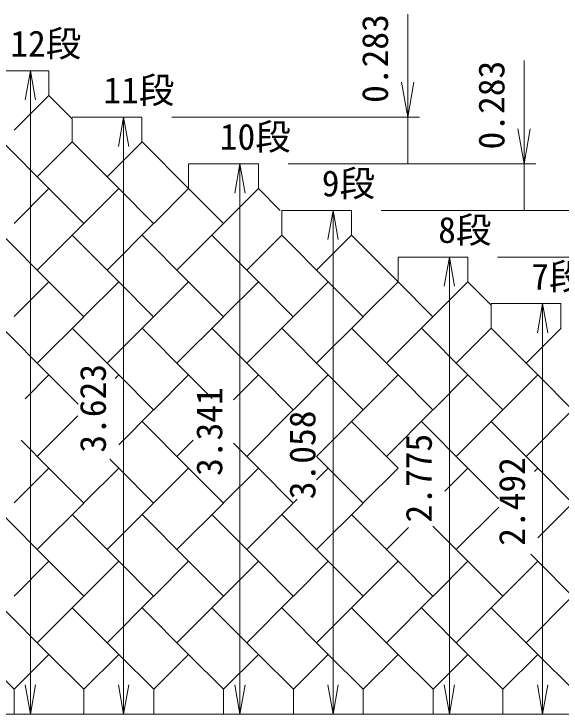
# Model space of a CAD drawing. Units: millimetres, scale not verified, with parts at other scales. Extents: x 5685 to 21727, y 2850 to 8063.
# Drawn here: x 11219 to 12142, y 5568 to 6749 of the extents above; entities that cross this region are included whole.
import ezdxf
from ezdxf.enums import TextEntityAlignment as Align

# ---------------------------------------------------------------- set-up
doc = ezdxf.new("R2010")
doc.units = ezdxf.units.MM
doc.header["$LTSCALE"] = 20
doc.layers.add('0_2', color=4, linetype='Continuous', lineweight=18)
doc.styles.add('ＭＳ ゴシック-5.0-0.0', font='')
doc.styles.get('ＭＳ ゴシック-5.0-0.0').set_extended_font_data('ＭＳ ゴシック-5.0-0.0')

msp = doc.modelspace()

# ---------------------------------------------------------------- linework, layer by layer
at = {"layer": '0_2'}
for p, q in [((11883.43, 6574.6), (11883.43, 6748.97)), ((12079.89, 6495.99), (12079.89, 6670.36)), ((11160.09, 6653.21), (11277.9, 6653.21)), ((11246.75, 6653.21), (11238.07, 6603.97)), ((11246.75, 6653.21), (11246.75, 5567.66)), ((11246.75, 6653.21), (11255.44, 6603.97)), ((11277.9, 6611.54), (11277.9, 6653.21)), ((11883.43, 6574.6), (11873.01, 6633.69)), ((11883.43, 6574.6), (11893.85, 6633.69)), ((11219.02, 6552.66), (11277.9, 6611.54)), ((11277.9, 6611.54), (11317.18, 6572.26)), ((11317.18, 6574.6), (11434.99, 6574.6)), ((11317.18, 6532.97), (11317.18, 6572.26)), ((11403.89, 6574.6), (11395.21, 6525.36)), ((11403.89, 6574.6), (11403.89, 5567.66)), ((11403.89, 6574.6), (11412.57, 6525.36)), ((11434.99, 6532.93), (11434.99, 6574.6)), ((11485.2, 6574.6), (11903.43, 6574.6)), ((11883.43, 6574.6), (11883.43, 6496.03)), ((12079.89, 6495.99), (12069.47, 6555.08)), ((12079.89, 6495.99), (12090.31, 6555.08)), ((11199.33, 6532.97), (11277.94, 6454.36)), ((11258.26, 6474.05), (11317.18, 6532.97)), ((11317.18, 6532.97), (11395.8, 6454.36)), ((11376.11, 6474.05), (11435.04, 6532.97)), ((11435.04, 6532.97), (11513.65, 6454.36)), ((11513.65, 6454.36), (11513.65, 6495.99)), ((11513.65, 6495.99), (11631.45, 6495.99)), ((11600.31, 6495.99), (11591.62, 6446.75)), ((11600.31, 6495.99), (11600.31, 5567.66)), ((11600.31, 6495.99), (11608.99, 6446.75)), ((11631.45, 6454.32), (11631.45, 6495.99)), ((11681.66, 6495.99), (12099.89, 6495.99)), ((12079.89, 6495.99), (12079.89, 6417.42)), ((11219.02, 6395.44), (11277.9, 6454.32)), ((11277.9, 6454.32), (11336.83, 6395.39)), ((11336.87, 6395.44), (11395.75, 6454.32)), ((11395.75, 6454.32), (11454.68, 6395.39)), ((11454.72, 6395.44), (11513.65, 6454.36)), ((11513.6, 6454.32), (11572.53, 6395.39)), ((11572.57, 6395.44), (11631.45, 6454.32)), ((11631.45, 6454.32), (11668.39, 6417.38)), ((11670.74, 6375.75), (11670.74, 6417.38)), ((11670.74, 6417.38), (11788.55, 6417.38)), ((11757.44, 6417.38), (11748.76, 6368.14)), ((11757.44, 6417.38), (11757.44, 5567.66)), ((11757.44, 6417.38), (11766.12, 6368.14)), ((11788.55, 6375.71), (11788.55, 6417.38)), ((11838.75, 6417.38), (12256.98, 6417.38)), ((11258.26, 6316.82), (11336.83, 6395.39)), ((11376.11, 6316.82), (11454.68, 6395.39)), ((11493.96, 6316.82), (11572.53, 6395.39)), ((11199.33, 6375.75), (11277.94, 6297.14)), ((11317.18, 6375.75), (11395.8, 6297.14)), ((11435.04, 6375.75), (11513.65, 6297.14)), ((11552.89, 6375.75), (11631.5, 6297.14)), ((11611.81, 6316.82), (11670.74, 6375.75)), ((11670.74, 6375.75), (11749.35, 6297.14)), ((11729.66, 6316.82), (11788.59, 6375.75)), ((11788.59, 6375.75), (11867.2, 6297.14)), ((11867.2, 6297.14), (11867.2, 6338.77)), ((11867.2, 6338.77), (11985.01, 6338.77)), ((11953.86, 6338.77), (11945.18, 6289.53)), ((11953.86, 6338.77), (11953.86, 5567.66)), ((11953.86, 6338.77), (11962.54, 6289.53)), ((11985.01, 6297.09), (11985.01, 6338.77)), ((12035.21, 6338.77), (12453.44, 6338.77)), ((11219.02, 6238.21), (11277.9, 6297.09)), ((11277.9, 6297.09), (11336.83, 6238.17)), ((11336.87, 6238.21), (11395.75, 6297.09)), ((11395.75, 6297.09), (11454.68, 6238.17)), ((11454.72, 6238.21), (11513.6, 6297.09)), ((11513.6, 6297.09), (11572.53, 6238.17)), ((11572.57, 6238.21), (11631.45, 6297.09)), ((11631.45, 6297.09), (11690.38, 6238.17)), ((11690.42, 6238.21), (11749.31, 6297.09)), ((11749.31, 6297.09), (11808.23, 6238.17)), ((11808.27, 6238.21), (11867.16, 6297.09)), ((11867.16, 6297.09), (11926.08, 6238.17)), ((11926.13, 6238.21), (11985.01, 6297.09)), ((11985.01, 6297.09), (12024.29, 6257.81)), ((12024.29, 6218.53), (12024.29, 6260.16)), ((12024.29, 6260.16), (12142.1, 6260.16)), ((12110.99, 6260.16), (12102.31, 6210.92)), ((12110.99, 6260.16), (12110.99, 5567.66)), ((12110.99, 6260.16), (12119.68, 6210.92)), ((12142.1, 6218.48), (12142.1, 6260.16)), ((11258.26, 6159.6), (11336.83, 6238.17)), ((11376.11, 6159.6), (11454.68, 6238.17)), ((11493.96, 6159.6), (11572.53, 6238.17)), ((11611.81, 6159.6), (11690.38, 6238.17)), ((11729.66, 6159.6), (11808.23, 6238.17)), ((11847.51, 6159.6), (11926.08, 6238.17)), ((11199.33, 6218.53), (11277.94, 6139.92)), ((11317.18, 6218.53), (11395.8, 6139.92)), ((11435.04, 6218.53), (11513.65, 6139.92)), ((11552.89, 6218.53), (11631.5, 6139.92)), ((11670.74, 6218.53), (11749.35, 6139.92)), ((11788.59, 6218.53), (11867.2, 6139.92)), ((11906.44, 6218.53), (11985.05, 6139.92)), ((11965.37, 6159.6), (12024.29, 6218.53)), ((12024.29, 6218.53), (12102.9, 6139.92)), ((12083.22, 6159.6), (12142.14, 6218.53)), ((11277.9, 6139.87), (11237.61, 6099.58)), ((11277.9, 6139.87), (11327.27, 6090.5)), ((11395.75, 6139.87), (11389.51, 6133.63)), ((11395.75, 6139.87), (11454.68, 6080.95)), ((11454.72, 6080.99), (11513.6, 6139.87)), ((11513.6, 6139.87), (11553.65, 6099.83)), ((11631.45, 6139.87), (11589.61, 6098.03)), ((11631.45, 6139.87), (11690.38, 6080.95)), ((11690.42, 6080.99), (11749.31, 6139.87)), ((11749.31, 6139.87), (11808.23, 6080.95)), ((11808.27, 6080.99), (11867.16, 6139.87)), ((11867.16, 6139.87), (11926.08, 6080.95)), ((11926.13, 6080.99), (11985.01, 6139.87)), ((11985.01, 6139.87), (12043.93, 6080.95)), ((12043.98, 6080.99), (12102.86, 6139.87)), ((12102.86, 6139.87), (12161.78, 6080.95)), ((11454.68, 6080.95), (11395.9, 6022.17)), ((11611.81, 6002.38), (11690.38, 6080.95)), ((11729.66, 6002.38), (11808.23, 6080.95)), ((11847.51, 6002.38), (11926.08, 6080.95)), ((11965.37, 6002.38), (12043.93, 6080.95)), ((12083.22, 6002.38), (12161.78, 6080.95)), ((11258.26, 6002.38), (11326.6, 6070.72)), ((11435.04, 6061.31), (11513.65, 5982.69)), ((11788.59, 6061.31), (11867.2, 5982.69)), ((11906.44, 6061.31), (11985.05, 5982.69)), ((12024.29, 6061.31), (12102.9, 5982.69)), ((11277.94, 5982.69), (11231.08, 6029.56)), ((11493.96, 6002.38), (11521.62, 6030.04)), ((11631.5, 5982.69), (11589.31, 6024.88)), ((11729.66, 6002.38), (11749.35, 5982.69)), ((11395.8, 5982.69), (11380.9, 5997.59)), ((11219.02, 5923.77), (11277.9, 5982.65)), ((11277.9, 5982.65), (11336.83, 5923.72)), ((11336.87, 5923.77), (11395.75, 5982.65)), ((11395.75, 5982.65), (11454.68, 5923.72)), ((11454.72, 5923.77), (11513.6, 5982.65)), ((11572.53, 5923.72), (11513.6, 5982.65)), ((11572.57, 5923.77), (11631.45, 5982.65)), ((11631.45, 5982.65), (11690.38, 5923.72)), ((11729.66, 5963.01), (11749.31, 5982.65)), ((11749.31, 5982.65), (11808.23, 5923.72)), ((11808.27, 5923.77), (11867.2, 5982.69)), ((11985.01, 5982.65), (11946.27, 5943.91)), ((11985.01, 5982.65), (12036.66, 5930.99)), ((12102.86, 5982.65), (12097.13, 5976.92)), ((12102.86, 5982.65), (12161.78, 5923.72)), ((11690.42, 5923.77), (11696.91, 5930.25)), ((11258.26, 5845.16), (11336.83, 5923.72)), ((11376.11, 5845.16), (11454.68, 5923.72)), ((11493.96, 5845.16), (11572.53, 5923.72)), ((11611.81, 5845.16), (11690.38, 5923.72)), ((11729.66, 5845.16), (11808.23, 5923.72)), ((12161.78, 5923.72), (12102.83, 5864.77)), ((11965.37, 5845.16), (12036.99, 5916.79)), ((11199.33, 5904.08), (11277.94, 5825.47)), ((11317.18, 5904.08), (11395.8, 5825.47)), ((11435.04, 5904.08), (11513.65, 5825.47)), ((11552.89, 5904.08), (11631.5, 5825.47)), ((11670.74, 5904.08), (11749.35, 5825.47)), ((11788.59, 5904.08), (11867.2, 5825.47)), ((11926.08, 5884.44), (11985.05, 5825.47)), ((11847.51, 5845.16), (11884.75, 5882.39)), ((12102.9, 5825.47), (12090.99, 5837.39)), ((11219.02, 5766.55), (11277.9, 5825.43)), ((11277.9, 5825.43), (11336.83, 5766.5)), ((11336.87, 5766.55), (11395.75, 5825.43)), ((11395.75, 5825.43), (11454.68, 5766.5)), ((11454.72, 5766.55), (11513.6, 5825.43)), ((11513.6, 5825.43), (11572.53, 5766.5)), ((11572.57, 5766.55), (11631.45, 5825.43)), ((11631.45, 5825.43), (11690.38, 5766.5)), ((11690.42, 5766.55), (11749.31, 5825.43)), ((11749.31, 5825.43), (11808.23, 5766.5)), ((11808.27, 5766.55), (11867.16, 5825.43)), ((11867.16, 5825.43), (11926.08, 5766.5)), ((11926.13, 5766.55), (11985.01, 5825.43)), ((11985.01, 5825.43), (12043.93, 5766.5)), ((12043.98, 5766.55), (12102.86, 5825.43)), ((12102.86, 5825.43), (12161.78, 5766.5)), ((11258.26, 5687.94), (11336.83, 5766.5)), ((11376.11, 5687.94), (11454.68, 5766.5)), ((11493.96, 5687.94), (11572.53, 5766.5)), ((11611.81, 5687.94), (11690.38, 5766.5)), ((11729.66, 5687.94), (11808.23, 5766.5)), ((11847.51, 5687.94), (11926.08, 5766.5)), ((11965.37, 5687.94), (12043.93, 5766.5)), ((12083.22, 5687.94), (12161.78, 5766.5)), ((11199.33, 5746.86), (11277.94, 5668.25)), ((11317.18, 5746.86), (11395.8, 5668.25)), ((11435.04, 5746.86), (11513.65, 5668.25)), ((11552.89, 5746.86), (11631.5, 5668.25)), ((11670.74, 5746.86), (11749.35, 5668.25)), ((11788.59, 5746.86), (11867.2, 5668.25)), ((11906.44, 5746.86), (11985.05, 5668.25)), ((12024.29, 5746.86), (12102.9, 5668.25)), ((11160.09, 5668.25), (11219.02, 5609.32)), ((11219.02, 5609.32), (11277.94, 5668.25)), ((11277.94, 5668.25), (11336.87, 5609.32)), ((11336.87, 5609.32), (11395.8, 5668.25)), ((11395.8, 5668.25), (11454.72, 5609.32)), ((11454.72, 5609.32), (11513.65, 5668.25)), ((11513.65, 5668.25), (11572.57, 5609.32)), ((11572.57, 5609.32), (11631.5, 5668.25)), ((11631.5, 5668.25), (11690.42, 5609.32)), ((11690.42, 5609.32), (11749.35, 5668.25)), ((11749.35, 5668.25), (11808.27, 5609.32)), ((11808.27, 5609.32), (11867.2, 5668.25)), ((11867.2, 5668.25), (11926.13, 5609.32)), ((11926.13, 5609.32), (11985.05, 5668.25)), ((11985.05, 5668.25), (12043.98, 5609.32)), ((12043.98, 5609.32), (12102.9, 5668.25)), ((12102.9, 5668.25), (12161.83, 5609.32)), ((11246.75, 5567.66), (11238.07, 5616.9)), ((11246.75, 5567.66), (11255.44, 5616.9)), ((11403.89, 5567.66), (11395.21, 5616.9)), ((11403.89, 5567.66), (11412.57, 5616.9)), ((11600.31, 5567.66), (11591.62, 5616.9)), ((11600.31, 5567.66), (11608.99, 5616.9)), ((11757.44, 5567.66), (11748.76, 5616.9)), ((11757.44, 5567.66), (11766.12, 5616.9)), ((11953.86, 5567.66), (11945.18, 5616.9)), ((11953.86, 5567.66), (11962.54, 5616.9)), ((12110.99, 5567.66), (12102.31, 5616.9)), ((12110.99, 5567.66), (12119.68, 5616.9)), ((11219.02, 5609.32), (11219.02, 5567.66)), ((11336.87, 5609.32), (11336.87, 5567.66)), ((11454.72, 5609.32), (11454.72, 5567.66)), ((11572.57, 5609.32), (11572.57, 5567.66)), ((11690.42, 5609.32), (11690.42, 5567.66)), ((11808.27, 5609.32), (11808.27, 5567.66)), ((11926.13, 5609.32), (11926.13, 5567.66)), ((12043.98, 5609.32), (12043.98, 5567.66)), ((11101.17, 5567.66), (11219.02, 5567.66)), ((11219.02, 5567.66), (11336.87, 5567.66)), ((11336.87, 5567.66), (11454.72, 5567.66)), ((11454.72, 5567.66), (11572.57, 5567.66)), ((11572.57, 5567.66), (11690.42, 5567.66)), ((11690.42, 5567.66), (11808.27, 5567.66)), ((11808.27, 5567.66), (11926.13, 5567.66)), ((11926.13, 5567.66), (12043.98, 5567.66)), ((12043.98, 5567.66), (12161.83, 5567.66))]:
    msp.add_line(p, q, dxfattribs=at)

# ---------------------------------------------------------------- texts
at = {"layer": '0_2', "color": 7, "style": 'ＭＳ ゴシック-5.0-0.0'}
for s, p in [('0.283', (11863.43, 6598.97)), ('0.283', (12059.89, 6520.36)), ('3.623', (11387.32, 6008.75)), ('3.341', (11583.74, 5969.44)), ('3.058', (11740.88, 5930.14)), ('2.775', (11937.3, 5890.83)), ('2.492', (12094.43, 5851.52))]:
    msp.add_text(s, height=43.99, rotation=90, dxfattribs=at).set_placement(p, align=Align.BOTTOM_LEFT)
for s, p in [('12段', (11212.76, 6663.86)), ('11段', (11369.85, 6585.24)), ('10段', (11566.31, 6506.63)), ('9段', (11738.41, 6428.02)), ('8段', (11934.87, 6349.41)), ('7段', (12091.96, 6270.8))]:
    msp.add_text(s, height=43.99, dxfattribs=at).set_placement(p, align=Align.BOTTOM_LEFT)

doc.saveas('drawing.dxf')
